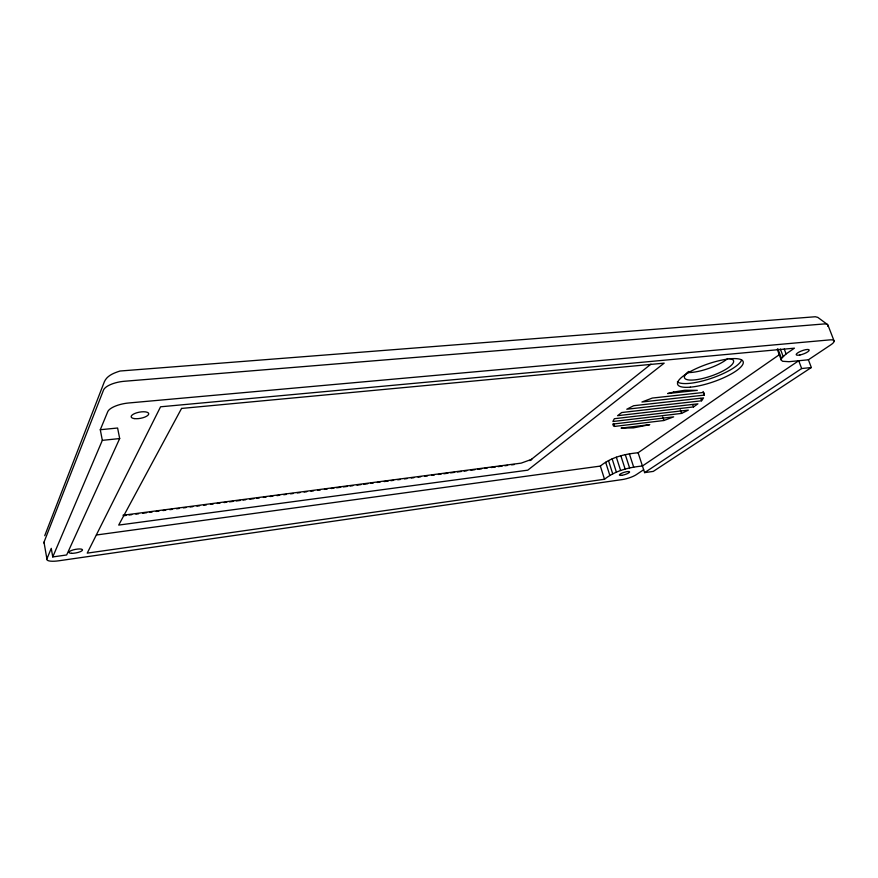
<?xml version="1.0" encoding="UTF-8"?>
<svg xmlns="http://www.w3.org/2000/svg" width="878" height="878" viewBox="0 0 878 878"><rect width="100%" height="100%" fill="white"/><g stroke="black" fill="none" stroke-linecap="round" stroke-linejoin="round"><path stroke-width="1.32" d="M100.29 429.726L117.608 428.014L119.682 438.561L66.662 554.962L52.757 556.937L102.331 440.35L100.29 429.726L107.753 411.683A18.229 6.486 -10.2 0 1 128.704 402.98L829.688 339.896A13.85 3.534 -20.3 0 1 830.84 344.813L808.397 359.782L788.96 361.703L782.561 361.275L781.288 360.134L781.464 358.454L777.853 348.753M44.734 535.69L104.35 381.787C107.072 375.488 113.986 372.985 120.023 371.021L815.311 316.749L817.791 317.375L827.306 324.388M44.054 543.142A13.785 3.677 -10.5 0 1 43.999 542.176L103.527 390.041A18.131 6.739 -9.9 0 1 124.336 381.271L823.542 323.993A13.796 3.688 -20.5 0 1 827.745 326.265M643.651 469.741L636.21 474.713A10.624 2.338 -17.3 0 1 622.25 479.575L58.771 560.79A13.839 3.534 -10.7 0 1 46.896 558.902L51.253 548.344L52.757 556.937M781.464 358.454L786.084 353.944L794.447 348.171L160.553 406.799L87.218 553.14L604.525 479.245C615.237 470.63 629.032 467.348 642.433 465.988L798.728 360.737L801.658 368.53L811.338 367.531L808.397 359.782M701.544 400.796L703.552 397.91L633.686 405.713L626.771 409.236L701.544 400.796L700.71 398.403M650.96 364.14L529.84 460.61L531.805 459.293L521.148 463.134L122.953 515.243M96.426 534.998L600.354 466.086C610.901 457.295 624.73 454.003 638.108 452.752L779.444 354.613M638.108 452.752L644.606 472.627L801.658 368.53M811.338 367.531L653.276 471.398L644.606 472.627M693.499 406.931L697.911 403.836L621.712 412.528L617.563 415.689L693.499 406.931L692.687 404.56M681.558 413.417L688.33 410.103L614.337 418.718L612.899 421.506L681.558 413.417L680.351 409.894M663.9 420.507L673.667 416.863L612.734 424.096L613.459 425.907L614.6 426.423L663.9 420.507L662.714 416.984M123.655 515.726L126.366 515.375M129.077 515.013L131.799 514.662M135.87 514.124L138.581 513.773M142.653 513.235L146.714 512.708M149.436 512.346L152.146 511.995M156.218 511.457L158.929 511.106M163.001 510.568L165.712 510.217M169.783 509.679L172.494 509.328M176.566 508.79L179.277 508.439M183.348 507.901L186.059 507.55M190.131 507.012L192.842 506.661M196.913 506.123L199.624 505.772M203.696 505.234L206.407 504.883M210.479 504.345L213.189 503.994M217.261 503.456L219.972 503.105M224.044 502.567L226.754 502.216M229.465 501.854L233.537 501.327M236.248 500.965L240.32 500.438M243.03 500.076L245.752 499.725M249.813 499.187L253.885 498.66M256.596 498.298L259.317 497.947M263.378 497.409L266.1 497.058M270.161 496.52L272.882 496.169M276.954 495.631L279.665 495.28M283.737 494.742L286.447 494.391M290.519 493.853L293.23 493.502M297.302 492.964L300.013 492.613M304.084 492.075L306.795 491.724M310.867 491.186L313.578 490.835M317.649 490.297L320.36 489.946M324.432 489.408L327.143 489.057M331.215 488.519L333.925 488.168M336.636 487.806L340.708 487.279M343.419 486.917L347.49 486.39M350.201 486.028L352.912 485.677M356.984 485.139L361.056 484.612M363.766 484.25L367.838 483.723M370.549 483.361L373.271 483.01M377.331 482.472L380.053 482.121M384.114 481.583L388.186 481.056M390.897 480.694L393.618 480.343M397.679 479.805L400.401 479.454M404.462 478.916L407.183 478.565M411.244 478.027L413.966 477.676M418.027 477.138L420.749 476.787M424.82 476.249L427.531 475.898M431.603 475.36L434.314 475.009M438.385 474.471L441.096 474.12M443.807 473.758L447.879 473.231M450.59 472.869L454.661 472.342M457.372 471.98L461.444 471.453M464.155 471.091L466.866 470.74M470.937 470.202L475.009 469.675M477.72 469.313L481.792 468.786M484.502 468.424L487.213 468.073M491.285 467.535L495.357 467.008M498.067 466.646L502.139 466.119M504.85 465.757L507.561 465.406M511.633 464.868L514.343 464.517M704.375 395.111L641.928 402.003L652.332 398.052L703.212 392.499L704.156 393.103L704.375 395.111L703.102 391.478M102.331 440.35L119.682 438.561M827.976 325.167L834.1 340.982M784.263 349.06L786.084 353.944M780.377 349.049L783.099 356.347M777.25 349.268L781.288 360.134M629.394 453.915L633.707 467.195M625.29 454.639L629.603 467.941M613.821 424.019L614.6 426.423M620.845 455.759L625.136 469.071M616.345 457.197L620.625 470.498M612.131 458.843L616.389 472.134M608.487 460.588L612.723 473.857M605.677 462.3L609.881 475.536M600.354 466.086L604.525 479.245M43.999 542.176L46.896 558.902M729.64 358.597A25.967 7.079 -19.2 0 1 724.976 369.847A25.967 7.079 -19.2 0 1 692.424 380.064A25.967 7.079 -19.2 0 1 688.846 371.405M741.636 360.046A34.626 9.438 -19.2 0 1 711.29 378.341A34.626 9.438 -19.2 0 1 677.377 381.864M727.719 358.531A25.912 7.222 -19.3 0 1 687.441 372.524M181.559 408.435L118.695 525.088L527.766 470.169L664.174 363.152L181.559 408.435M649.621 424.678L633.455 427.871L621.075 428.124L649.621 424.678M673.733 392.038L667.686 393.542L697.341 390.348L684.873 390.26L673.733 392.038M71.535 553.316A6.925 1.789 -10.8 0 0 82.477 550.188A6.925 1.789 -10.8 0 0 73.192 549.902A6.925 1.789 -10.8 0 0 71.535 553.316M690.338 387.165A34.659 9.351 -19.1 0 0 743.018 363.865A34.659 9.351 -19.1 0 0 697.878 367.838A34.659 9.351 -19.1 0 0 690.338 387.165M621.712 475.327A5.367 1.196 -17.3 0 0 629.603 472.013A5.367 1.196 -17.3 0 0 622.096 473.066A5.367 1.196 -17.3 0 0 621.712 475.327M134.169 418.576A8.923 3.139 -10.5 0 0 148.569 414.438A8.923 3.139 -10.5 0 0 137.034 412.704A8.923 3.139 -10.5 0 0 134.169 418.576M799.924 354.986A6.87 1.756 -20.1 0 0 809.176 350.026A6.87 1.756 -20.1 0 0 799.046 352.056A6.87 1.756 -20.1 0 0 799.924 354.986"/></g></svg>
